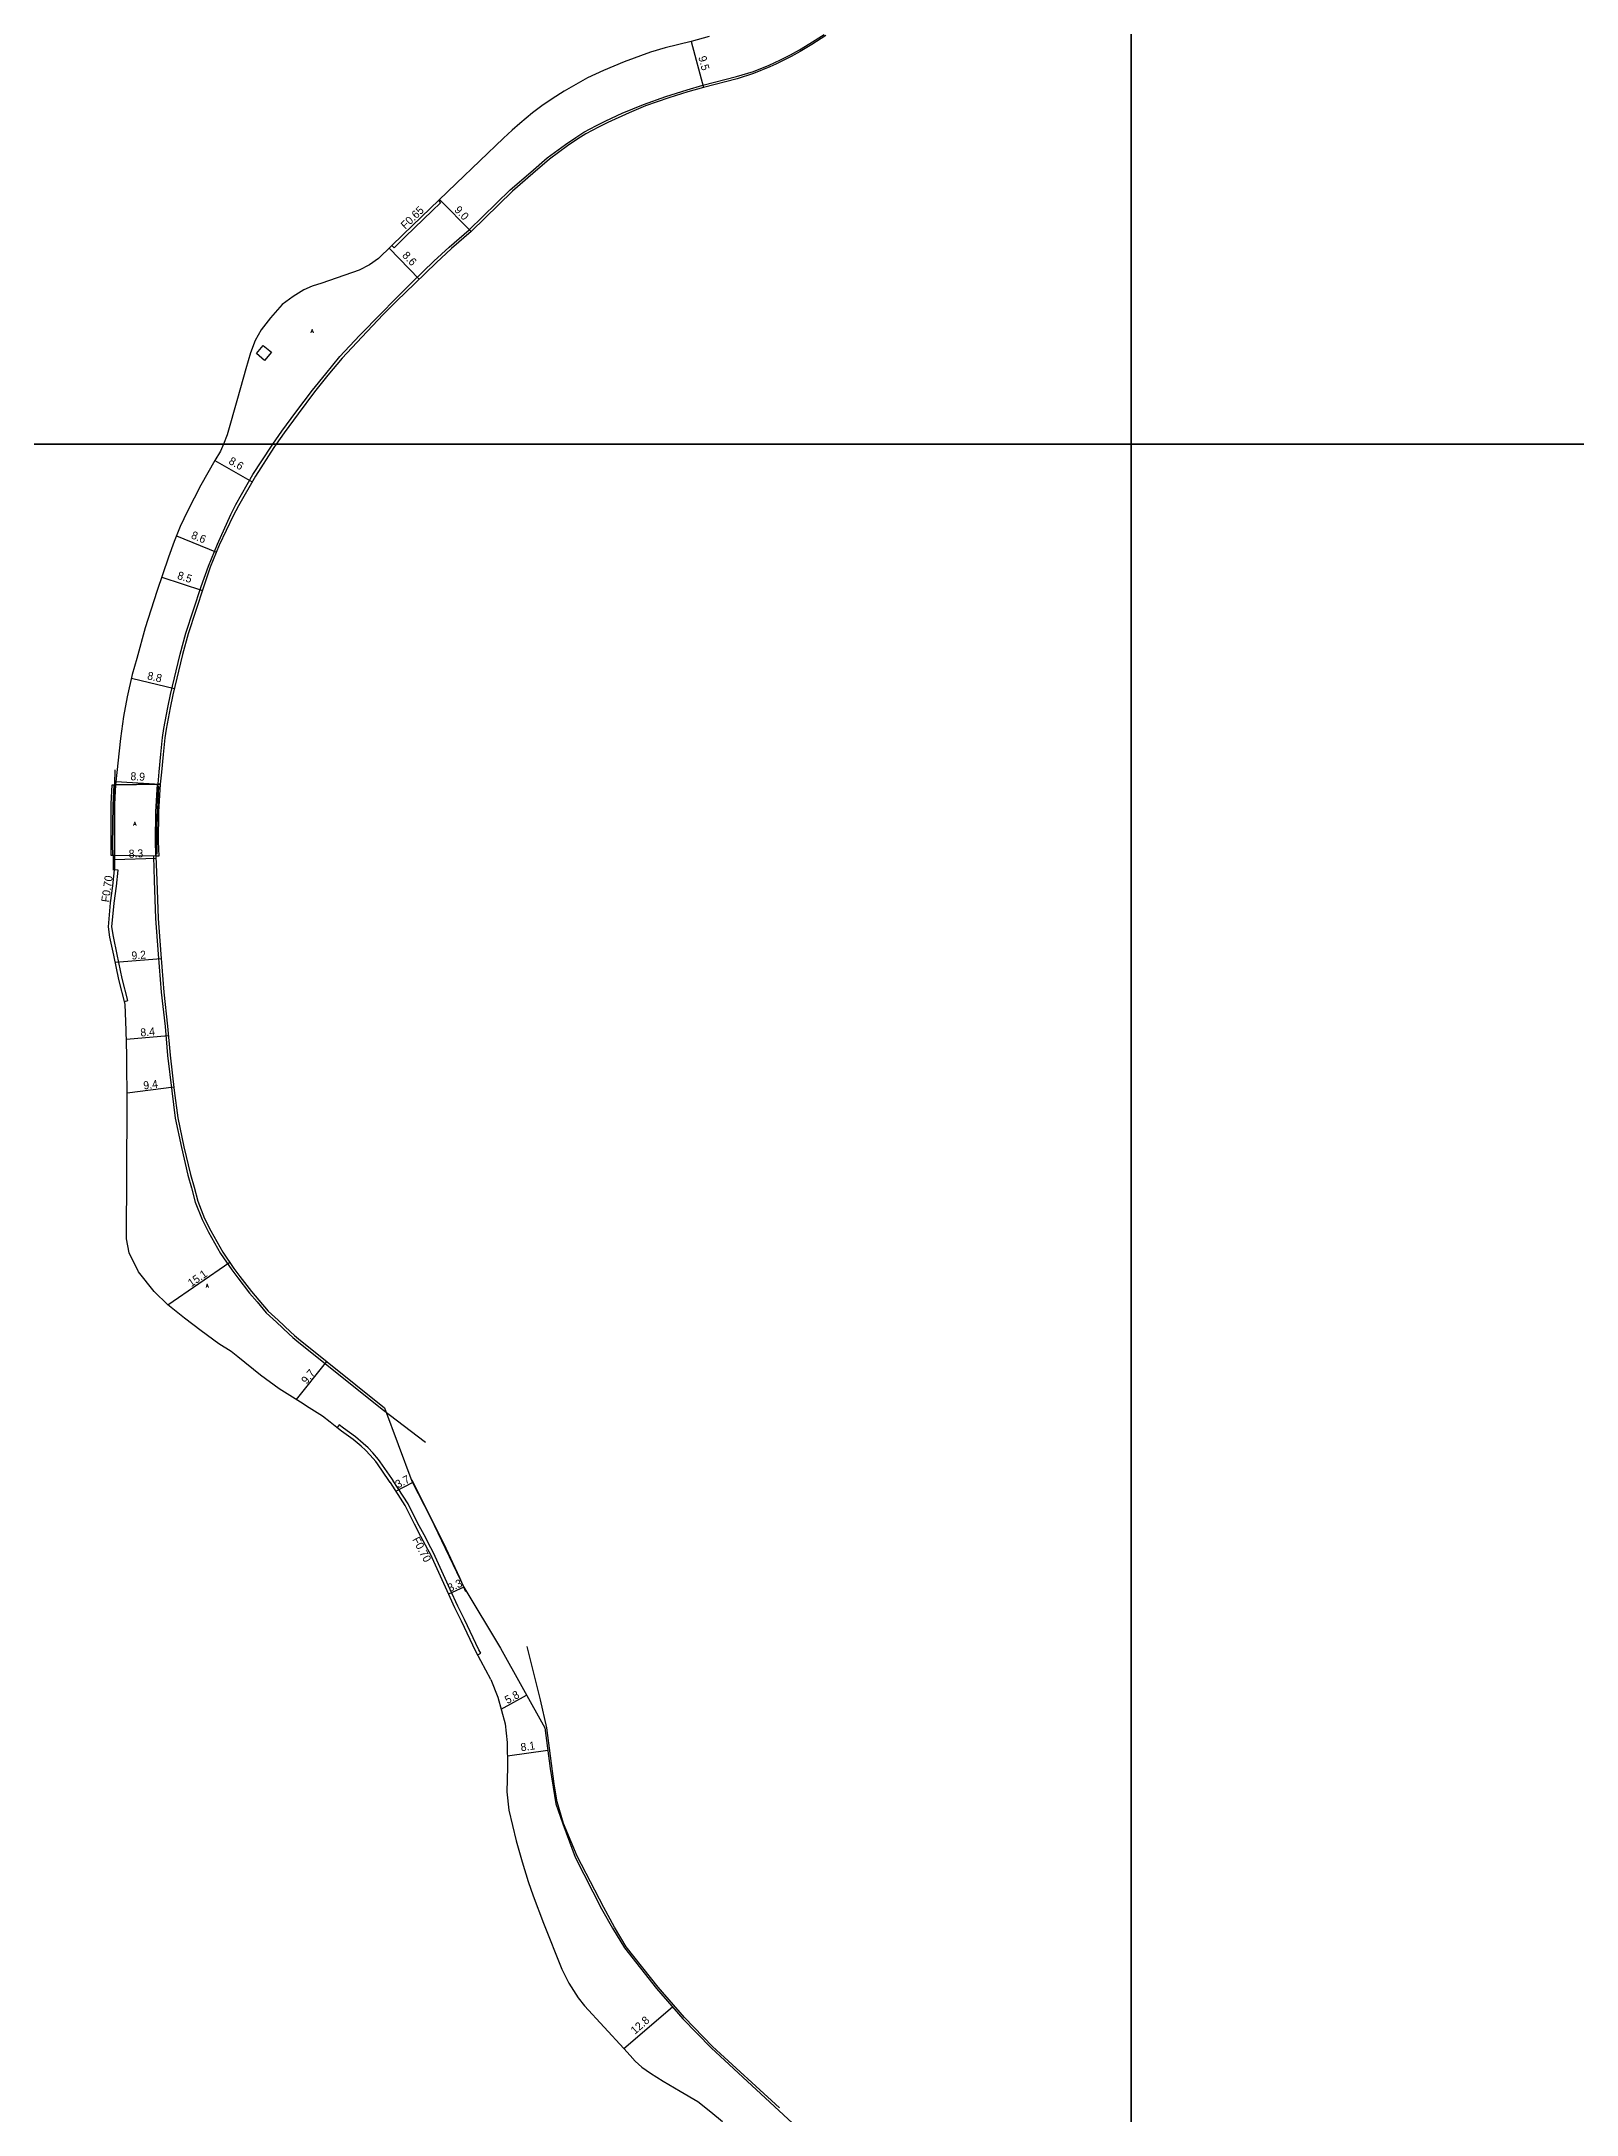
# Model space of a CAD drawing. Header units: metres. Extents: x -16000 to -12000, y -87000 to -84000.
# Drawn here: x -13818 to -13510.9, y -86734.1 to -86319.5 of the extents above; entities that cross this region are included whole.
import ezdxf

# ---------------------------------------------------------------- set-up
doc = ezdxf.new("R2010")
doc.units = ezdxf.units.M
doc.header["$LTSCALE"] = 2.5
for name, color, linetype in [('側溝・桝', 7, 'Continuous'), ('図郭', 7, 'Continuous'), ('幅員', 7, 'Continuous'), ('歩道・分離帯・安全施設', 7, 'Continuous'), ('舗装', 7, 'Continuous'), ('道路', 7, 'Continuous')]:
    doc.layers.add(name, color=color, linetype=linetype)
doc.styles.get("Standard").update_dxf_attribs({"font": ''})
doc.styles.add('YOKO_DECO', font='txt.shx', dxfattribs={"bigfont": 'extfont.shx'})
doc.styles.get('Standard').set_extended_font_data('@MS PGothic')

msp = doc.modelspace()

# ---------------------------------------------------------------- linework, layer by layer
at = {"layer": '側溝・桝'}
for points in [[(-13738.56, -86351.28), (-13738.13, -86351.76), (-13739.81, -86353.36), (-13745.15, -86358.5), (-13747.44, -86360.74), (-13747.87, -86360.27)], [(-13801.36, -86511.48), (-13800.68, -86511.31), (-13801.8, -86506.89), (-13802.85, -86502.08), (-13803.59, -86498.48), (-13803.88, -86496.53), (-13803.46, -86491.84), (-13802.98, -86488.43), (-13802.66, -86485.23), (-13803.36, -86485.16)], [(-13730.72, -86642.15), (-13730.1, -86641.83), (-13730.46, -86641.14), (-13733.34, -86635.1), (-13734.68, -86632.41), (-13736.2, -86629.07), (-13739.54, -86621.73), (-13740.06, -86620.76), (-13741.45, -86618.17), (-13742.76, -86615.72), (-13744.61, -86611.95), (-13747.6, -86607.31), (-13747.62, -86607.28), (-13747.9, -86606.88), (-13750.2, -86603.54), (-13750.54, -86603.05), (-13751.69, -86601.77), (-13752.64, -86600.71), (-13753.6, -86599.86), (-13755.18, -86598.55), (-13757.56, -86596.82), (-13758.41, -86596.15), (-13758.85, -86596.69)]]:
    msp.add_lwpolyline(points, dxfattribs=at)
msp.add_lwpolyline([(-13773.62, -86380.27), (-13771.97, -86381.64), (-13773.34, -86383.28), (-13774.99, -86381.91)], close=True, dxfattribs=at)
at = {"layer": '図郭'}
for points in [[(-14400, -86400), (-13600, -86400), (-13600, -85800), (-14400, -85800)], [(-13600, -86400), (-12800, -86400), (-12800, -85800), (-13600, -85800)], [(-14400, -87000), (-13600, -87000), (-13600, -86400), (-14400, -86400)], [(-13600, -87000), (-12800, -87000), (-12800, -86400), (-13600, -86400)]]:
    msp.add_lwpolyline(points, close=True, dxfattribs=at)
at = {"layer": '幅員'}
for points in [[(-13688.04, -86319.49), (-13685.58, -86328.66)], [(-13738.33, -86351.06), (-13732.05, -86357.5)], [(-13748.43, -86360.82), (-13742.42, -86367)], [(-13783.27, -86403.28), (-13775.83, -86407.53)], [(-13790.96, -86418.36), (-13782.98, -86421.6)], [(-13793.91, -86426.6), (-13785.78, -86429.25)], [(-13799.98, -86446.79), (-13791.37, -86448.85)], [(-13803.1, -86467.47), (-13794.21, -86468)], [(-13724.77, -86662.34), (-13716.71, -86661.24)], [(-13701.48, -86720.89), (-13691.76, -86712.54)]]:
    msp.add_lwpolyline(points, dxfattribs=at)
at = {"layer": '幅員', "flags": 128}
for points in [[(-13803.36, -86483.05), (-13795.06, -86482.8)], [(-13803.23, -86503.61), (-13794.01, -86502.88)], [(-13800.99, -86518.99), (-13792.59, -86518.27)], [(-13800.84, -86529.77), (-13791.5, -86528.55)], [(-13792.71, -86572.17), (-13780.31, -86563.64)], [(-13766.97, -86591.1), (-13760.9, -86583.5)], [(-13747.09, -86609.39), (-13743.78, -86607.66)], [(-13733.51, -86628.59), (-13736.55, -86629.98)], [(-13726.03, -86653.01), (-13720.97, -86650.19)]]:
    msp.add_lwpolyline(points, dxfattribs=at)
at = {"layer": '歩道・分離帯・安全施設'}
for points in [[(-13771.72, -86400), (-13769.91, -86397.42), (-13767.11, -86393.63), (-13763.75, -86389.23), (-13761.12, -86385.94), (-13758.26, -86382.51), (-13754.33, -86378.31), (-13749.93, -86373.81), (-13747.38, -86371.13), (-13743.73, -86367.57), (-13739.48, -86363.44), (-13736.4, -86360.61), (-13732.4, -86357.14), (-13724.21, -86349.12), (-13720.11, -86345.59), (-13716.8, -86342.72), (-13713.18, -86340.05), (-13711.11, -86338.68), (-13709.5, -86337.64), (-13706.98, -86336.3), (-13705.11, -86335.34), (-13701.79, -86333.8), (-13697.53, -86332.05), (-13693.09, -86330.5), (-13688.81, -86329.13), (-13685.7, -86328.19), (-13678.94, -86326.49), (-13675.57, -86325.49), (-13672.44, -86324.22), (-13671.27, -86323.68), (-13670.16, -86323.18), (-13668.16, -86322.17), (-13666.38, -86321.16), (-13664.28, -86319.9), (-13661.41, -86318.05)], [(-13794.66, -86467.96), (-13794.44, -86465.57), (-13794.1, -86462.04), (-13793.75, -86458.68), (-13793.48, -86456.91), (-13792.68, -86452.65), (-13792.15, -86450.06), (-13790.21, -86441.98), (-13789.07, -86437.82), (-13786.02, -86428.45), (-13784.56, -86424.39), (-13782.79, -86420.01), (-13780.09, -86414.09), (-13779.07, -86412.06), (-13775.69, -86406.11), (-13771.99, -86400.38), (-13771.72, -86400)], [(-13803.28, -86465.15), (-13803.38, -86468)], [(-13803.49, -86468.22), (-13803.7, -86472.15), (-13803.78, -86476.18), (-13803.81, -86480.27), (-13803.79, -86482.1)], [(-13794.81, -86482), (-13794.86, -86476.28), (-13794.52, -86468.33)], [(-13803.63, -86482.42), (-13803.61, -86485.21)], [(-13795.58, -86482.45), (-13795.44, -86487.31), (-13795.14, -86494.91), (-13794.6, -86502.04), (-13794, -86509.63), (-13793.26, -86516.48), (-13792.77, -86522.25), (-13791.92, -86529.33), (-13791.21, -86534.81), (-13789.99, -86540.69), (-13788.68, -86546.19), (-13787.93, -86548.72), (-13787.22, -86551.59), (-13785.8, -86555.06), (-13784.55, -86557.6), (-13782.16, -86561.87), (-13779.89, -86565.16), (-13778.71, -86566.77), (-13776.35, -86569.8), (-13774.86, -86571.55), (-13773, -86573.74), (-13770.98, -86575.61), (-13768.48, -86577.91), (-13767.68, -86578.66), (-13766.92, -86579.36), (-13749.81, -86593.03), (-13741.15, -86599.63)], [(-13733.07, -86629.52), (-13734.3, -86626.71), (-13737.03, -86620.86), (-13740.28, -86614.27), (-13743.84, -86607.22)], [(-13670.37, -86732.74), (-13683.72, -86720.45), (-13689.38, -86714.68), (-13694.61, -86708.6), (-13701.02, -86700.54), (-13703.37, -86696.64), (-13705.46, -86692.65), (-13710.85, -86682.44), (-13713.57, -86675.9), (-13714.82, -86671.53), (-13715.44, -86667.94), (-13716.91, -86656.75), (-13718.18, -86651.17), (-13720.84, -86640.49)]]:
    msp.add_lwpolyline(points, dxfattribs=at)
at = {"layer": '舗装'}
for points in [[(-13794.75, -86467.98), (-13803.18, -86468.15)], [(-13795.07, -86482.43), (-13803.36, -86482.31)]]:
    msp.add_lwpolyline(points, dxfattribs=at)
at = {"layer": '道路'}
for points in [[(-13684.4, -86318.5), (-13688.04, -86319.49), (-13693.23, -86320.75), (-13696.14, -86321.64), (-13701.43, -86323.52), (-13705.52, -86325.25), (-13708.72, -86326.73), (-13713.42, -86329.4), (-13715.85, -86330.96), (-13717.88, -86332.35), (-13719.74, -86333.78), (-13722.32, -86335.89), (-13723.82, -86337.24), (-13725.56, -86338.82), (-13735.04, -86347.91), (-13740.25, -86352.9), (-13745.59, -86358.04), (-13750.56, -86362.91), (-13752.33, -86364.17), (-13754.44, -86365.2), (-13761.9, -86367.81), (-13763.85, -86368.42), (-13765.47, -86369.14), (-13767.64, -86370.46), (-13769.83, -86372.1), (-13772.16, -86374.76), (-13774.04, -86377.13), (-13775.24, -86379.3), (-13776.19, -86381.72), (-13777.12, -86384.93), (-13778.74, -86390.9), (-13780.85, -86398.17), (-13781.59, -86400)], [(-13661.05, -86318.26), (-13663.91, -86320.11), (-13666.2, -86321.47), (-13668, -86322.48), (-13670.03, -86323.5), (-13671.09, -86324.04), (-13672.27, -86324.54), (-13675.54, -86325.88), (-13678.8, -86326.98), (-13685.58, -86328.66), (-13688.67, -86329.55), (-13692.5, -86330.78), (-13697.14, -86332.38), (-13700.45, -86333.72), (-13704.7, -86335.65), (-13706.57, -86336.61), (-13709.08, -86337.95), (-13710.69, -86338.98), (-13712.76, -86340.35), (-13716.37, -86343.02), (-13719.68, -86345.88), (-13723.78, -86349.41), (-13732.05, -86357.5), (-13735.97, -86360.9), (-13739.05, -86363.73), (-13743.3, -86367.86), (-13746.94, -86371.42), (-13749.61, -86374.1), (-13753.89, -86378.59), (-13757.82, -86382.79), (-13760.68, -86386.22), (-13763.34, -86389.53), (-13766.64, -86393.98), (-13769.43, -86397.76), (-13771.01, -86400)], [(-13781.59, -86400), (-13782.16, -86401.44), (-13783.27, -86403.28), (-13786.1, -86408.18), (-13788.74, -86413.39), (-13790.23, -86416.51), (-13791.41, -86419.51), (-13792.55, -86422.62), (-13794.89, -86429.49), (-13797.2, -86436.75), (-13798.9, -86442.87), (-13799.83, -86446.11), (-13800.82, -86450.53), (-13801.54, -86454.5), (-13802.14, -86458.89), (-13803.18, -86468.15), (-13803.37, -86471.98), (-13803.37, -86478.96), (-13803.36, -86482.31), (-13803.36, -86485.16)], [(-13771.01, -86400), (-13771.51, -86400.71), (-13775.19, -86406.41), (-13778.58, -86412.35), (-13779.65, -86414.34), (-13782.43, -86420.22), (-13784.2, -86424.6), (-13785.57, -86428.6), (-13788.62, -86437.95), (-13789.76, -86442.1), (-13791.69, -86450.17), (-13792.22, -86452.74), (-13793.01, -86456.99), (-13793.29, -86458.74), (-13793.63, -86462.09), (-13793.98, -86465.61), (-13794.21, -86468.03), (-13794.75, -86467.98), (-13795.07, -86473.52), (-13795.17, -86479.45), (-13795.08, -86482.16), (-13795.07, -86482.43)], [(-13803.36, -86482.31), (-13803.37, -86478.96), (-13803.37, -86471.98), (-13803.18, -86468.15)], [(-13795.07, -86482.43), (-13794.92, -86487.29), (-13794.62, -86494.88), (-13794.08, -86502), (-13793.49, -86509.58), (-13792.75, -86516.44), (-13792.25, -86522.2), (-13791.41, -86529.27), (-13790.7, -86534.73), (-13789.49, -86540.57), (-13788.18, -86546.05), (-13787.43, -86548.59), (-13786.72, -86551.43), (-13785.33, -86554.85), (-13784.09, -86557.36), (-13781.72, -86561.59), (-13779.47, -86564.86), (-13778.3, -86566.46), (-13775.94, -86569.47), (-13774.47, -86571.22), (-13772.63, -86573.38), (-13770.63, -86575.23), (-13768.13, -86577.53), (-13767.33, -86578.28), (-13766.58, -86578.97), (-13749.37, -86592.71), (-13743.92, -86607.38), (-13740.14, -86614.66), (-13733.51, -86628.59), (-13726.18, -86640.82), (-13717.32, -86656.76)], [(-13752.2, -86602.24), (-13753.13, -86601.21), (-13754.05, -86600.39), (-13755.6, -86599.1), (-13757.98, -86597.38), (-13758.9, -86596.65), (-13760.24, -86595.58), (-13761.73, -86594.39), (-13764.4, -86592.71), (-13766.13, -86591.62), (-13770.45, -86588.91), (-13774.16, -86586.2), (-13778.71, -86582.57), (-13780, -86581.46), (-13782.52, -86579.94), (-13786, -86577.36), (-13789.38, -86574.82), (-13792.71, -86572.17), (-13795.45, -86569.5), (-13798.54, -86565.54), (-13800.46, -86561.76), (-13800.96, -86558.97), (-13800.81, -86532.33), (-13800.93, -86522.22), (-13801.02, -86517.3), (-13801.22, -86512.03), (-13802.48, -86507.05), (-13803.53, -86502.22), (-13804.28, -86498.6), (-13804.58, -86496.55), (-13804.15, -86491.76), (-13803.67, -86488.35), (-13803.36, -86485.16)], [(-13728.11, -86647.09), (-13731.08, -86641.46), (-13733.96, -86635.41), (-13735.31, -86632.71), (-13736.83, -86629.36), (-13740.17, -86622.03), (-13740.67, -86621.08), (-13742.06, -86618.49), (-13743.37, -86616.04), (-13745.22, -86612.3), (-13748.18, -86607.7), (-13748.2, -86607.68), (-13748.47, -86607.28), (-13750.77, -86603.93), (-13751.08, -86603.49), (-13752.2, -86602.24)], [(-13728.11, -86647.09), (-13726.69, -86650.63), (-13725.22, -86655.95), (-13724.81, -86659.65), (-13724.74, -86664.64), (-13724.86, -86669.57), (-13724.46, -86673.19), (-13723.01, -86679.34), (-13721.8, -86683.54), (-13720.62, -86687.45), (-13719.64, -86690.36), (-13717.55, -86695.78), (-13713.87, -86705.01), (-13712.51, -86707.8), (-13710.63, -86710.71), (-13709.35, -86712.31), (-13701.48, -86720.89), (-13700.2, -86722.29), (-13699.21, -86723.44), (-13697.88, -86724.6), (-13696.13, -86725.78), (-13693.6, -86727.38), (-13690.19, -86729.38), (-13686.71, -86731.5), (-13684.11, -86733.55), (-13681.75, -86735.47)], [(-13717.32, -86656.76), (-13716.21, -86664.88), (-13715.11, -86671.95), (-13713.67, -86675.96), (-13711.21, -86682.62), (-13705.92, -86692.95), (-13703.72, -86696.84), (-13701.35, -86700.77), (-13694.92, -86708.85), (-13689.68, -86714.95), (-13684.01, -86720.74), (-13667.72, -86735.81)]]:
    msp.add_lwpolyline(points, dxfattribs=at)
for points in [[(-13803.36, -86482.31), (-13804.01, -86482.31), (-13804.02, -86478.96), (-13804.02, -86471.96), (-13803.83, -86468.12), (-13803.18, -86468.15), (-13803.37, -86471.98), (-13803.37, -86478.96)], [(-13803.36, -86482.31), (-13803.37, -86478.96), (-13803.37, -86471.98), (-13803.18, -86468.15), (-13794.75, -86467.98), (-13795.07, -86473.52), (-13795.17, -86479.45), (-13795.08, -86482.16), (-13795.07, -86482.43)], [(-13795.07, -86482.43), (-13795.08, -86482.16), (-13795.17, -86479.45), (-13795.07, -86473.52), (-13794.75, -86467.98), (-13794.21, -86468.03), (-13794.54, -86473.54), (-13794.63, -86479.45), (-13794.53, -86482.42)]]:
    msp.add_lwpolyline(points, close=True, dxfattribs=at)

# ---------------------------------------------------------------- texts
at = {"layer": '側溝・桝'}
for s, rotation, p in [('F0.65', 44, (-13745.18, -86357.13)), ('F0.70', 81.8942, (-13804.45, -86491.71)), ('F0.70', 298.1411, (-13743.85, -86619.08))]:
    msp.add_text(s, height=1.6, rotation=rotation, dxfattribs=at).set_placement(p)
at = {"layer": '幅員'}
for s, rotation, p in [('9.5', 285, (-13686.6, -86322.61)), ('9.0', 314, (-13735.51, -86353.29)), ('8.6', 314, (-13745.93, -86362.4)), ('8.6', 330, (-13780.67, -86403.83)), ('8.6', 338, (-13788.17, -86418.8)), ('8.5', 342, (-13790.93, -86426.92)), ('8.8', 347, (-13796.92, -86447.02)), ('8.9', 357, (-13800.21, -86467.2)), ('8.3', 1.7434, (-13800.5, -86482.72)), ('9.2', 4.4909, (-13799.91, -86503.1)), ('8.4', 4.8947, (-13798.12, -86518.49)), ('9.4', 7.4076, (-13797.49, -86529.08)), ('15.1', 34.5392, (-13788, -86568.63)), ('9.7', 51.3852, (-13764.92, -86588.13)), ('3.7', 27.4563, (-13746.68, -86608.89)), ('3.3', 24.4765, (-13736.3, -86629.59)), ('5.8', 29.0602, (-13724.75, -86652.01)), ('8.1', 8, (-13722.02, -86661.43)), ('12.8', 41, (-13699.26, -86718.14))]:
    msp.add_text(s, height=1.6, rotation=rotation, dxfattribs=at).set_placement(p)
at = {"layer": '舗装', "style": 'YOKO_DECO'}
for p in [(-13764.1, -86377.78, 355.09), (-13799.61, -86476.31, 347.05), (-13785.09, -86568.69, 346.47)]:
    msp.add_text('A', height=0.75, dxfattribs=at).set_placement(p)

doc.saveas('drawing.dxf')
